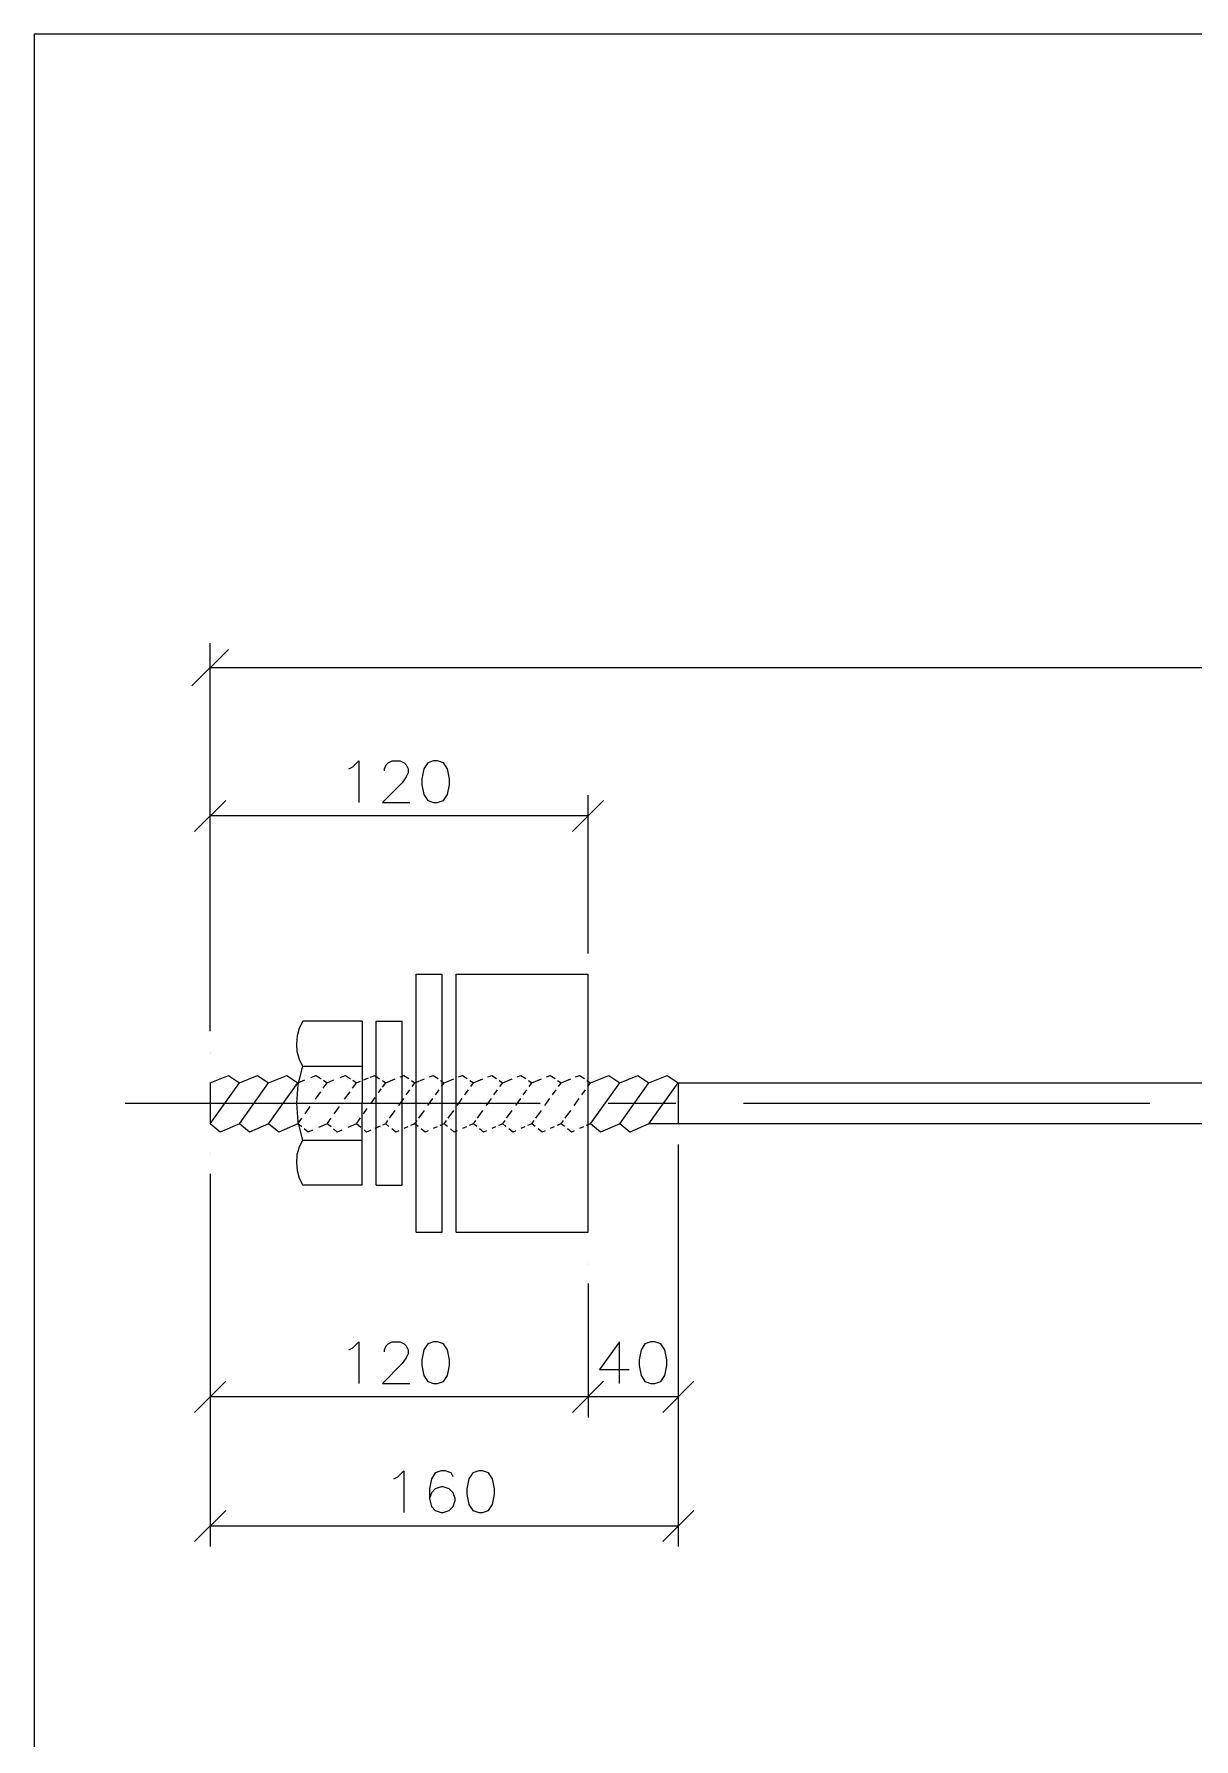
# Model space of a CAD drawing. Header units: millimetres. Extents: x 2 to 579, y 1 to 405.
# Drawn here: x 173.4 to 216.2, y 156.1 to 219 of the extents above; entities that cross this region are included whole.
import ezdxf

# ---------------------------------------------------------------- set-up
doc = ezdxf.new("R2010")
doc.units = ezdxf.units.MM
doc.linetypes.add('XKITLINE00', pattern=[0])
doc.layers.add('GraphicObject', color=6, linetype='Continuous', lineweight=0)
doc.layers.add('LinkedObject', color=7, linetype='Continuous', lineweight=0)

# ---------------------------------------------------------------- blocks, each defined once
blk = doc.blocks.new('*A3')
at = {"layer": 'GraphicObject', "color": 3, "linetype": 'XKITLINE00', "lineweight": 0}
for p, q in [((307.972, 218.994), (173.413, 218.994)), ((173.413, 218.994), (173.413, 80.042))]:
    blk.add_line(p, q, dxfattribs=at)
blk = doc.blocks.new('*A4')
at = {"layer": 'LinkedObject', "color": 1, "linetype": 'XKITLINE00', "lineweight": 0}
for p, q in [((179.913, 182.269), (179.913, 196.506)), ((180.588, 196.281), (179.238, 194.931)), ((302.389, 195.606), (179.913, 195.606)), ((180.487, 190.71), (179.34, 189.563)), ((179.913, 182.186), (179.913, 190.901)), ((193.293, 189.563), (194.441, 190.71)), ((193.867, 185.061), (193.867, 190.901)), ((193.867, 190.136), (179.913, 190.136)), ((197.193, 178.01), (197.193, 163.164)), ((197.193, 177.966), (197.193, 167.927)), ((179.913, 176.93), (179.913, 167.927)), ((179.913, 176.878), (179.913, 163.164)), ((193.867, 172.87), (193.867, 167.927)), ((193.867, 172.818), (193.867, 167.927)), ((180.487, 169.266), (179.34, 168.119)), ((193.867, 168.692), (179.913, 168.692)), ((193.293, 168.119), (194.441, 169.266)), ((194.441, 169.266), (193.293, 168.119)), ((197.193, 168.692), (193.867, 168.692)), ((196.62, 168.119), (197.767, 169.266)), ((180.487, 164.503), (179.34, 163.356)), ((196.62, 163.356), (197.767, 164.503)), ((179.913, 163.929), (197.193, 163.929))]:
    blk.add_line(p, q, dxfattribs=at)
at = {"layer": 'LinkedObject', "color": 7, "linetype": 'XKITLINE00', "lineweight": 0}
for p, q in [((179.913, 195.606), (179.913, 195.606)), ((185.032, 191.872), (185.178, 191.945)), ((185.178, 191.945), (185.397, 192.164)), ((185.397, 192.164), (185.397, 190.634)), ((186.344, 191.872), (186.417, 192.018)), ((186.417, 192.018), (186.49, 192.091)), ((186.49, 192.091), (186.635, 192.164)), ((186.635, 192.164), (186.927, 192.164)), ((186.927, 192.164), (187.072, 192.091)), ((187.072, 192.091), (187.145, 192.018)), ((187.145, 192.018), (187.218, 191.872)), ((187.947, 192.091), (187.801, 191.872)), ((188.165, 192.164), (187.947, 192.091)), ((188.311, 192.164), (188.165, 192.164)), ((188.53, 192.091), (188.311, 192.164)), ((188.675, 191.872), (188.53, 192.091)), ((187, 191.362), (186.271, 190.634)), ((186.344, 191.799), (186.344, 191.872)), ((187.145, 191.581), (187, 191.362)), ((187.218, 191.726), (187.145, 191.581)), ((187.218, 191.872), (187.218, 191.726)), ((187.801, 191.872), (187.728, 191.508)), ((187.728, 191.508), (187.728, 191.289)), ((188.748, 191.508), (188.675, 191.872)), ((188.748, 191.289), (188.748, 191.508)), ((187.728, 191.289), (187.801, 190.925)), ((187.801, 190.925), (187.947, 190.706)), ((187.947, 190.706), (188.165, 190.634)), ((188.311, 190.634), (188.53, 190.706)), ((188.53, 190.706), (188.675, 190.925)), ((188.675, 190.925), (188.748, 191.289)), ((179.913, 190.136), (179.913, 190.136)), ((186.271, 190.634), (187.291, 190.634)), ((188.165, 190.634), (188.311, 190.634)), ((193.867, 184.296), (193.867, 184.296)), ((179.913, 181.421), (179.913, 181.421)), ((179.913, 181.369), (179.913, 181.369)), ((179.913, 180.289), (180.587, 180.558)), ((179.913, 178.775), (180.993, 180.289)), ((179.913, 180.289), (179.913, 178.775)), ((180.587, 180.558), (180.993, 180.289)), ((180.993, 180.289), (181.667, 180.558)), ((180.993, 178.775), (182.073, 180.289)), ((181.667, 180.558), (182.073, 180.289)), ((182.073, 180.289), (182.747, 180.558)), ((182.073, 178.775), (183.153, 180.289)), ((182.747, 180.558), (183.153, 180.289)), ((183.153, 180.289), (183.403, 180.388)), ((183.634, 180.481), (183.827, 180.558)), ((183.827, 180.558), (184.011, 180.436)), ((184.087, 180.083), (184.233, 180.289)), ((184.096, 180.38), (184.233, 180.289)), ((184.233, 180.289), (184.483, 180.388)), ((184.714, 180.481), (184.907, 180.558)), ((184.907, 180.558), (185.091, 180.436)), ((185.167, 180.083), (185.313, 180.289)), ((185.176, 180.38), (185.313, 180.289)), ((185.313, 180.289), (185.46, 180.347)), ((185.583, 180.397), (185.754, 180.465)), ((185.824, 180.493), (185.987, 180.558)), ((185.987, 180.558), (186.17, 180.436)), ((186.124, 179.911), (186.229, 180.059)), ((186.279, 180.364), (186.393, 180.289)), ((186.279, 180.128), (186.393, 180.289)), ((186.393, 180.289), (186.744, 180.429)), ((186.926, 180.502), (187.067, 180.558)), ((187.067, 180.558), (187.248, 180.438)), ((187.151, 179.836), (187.287, 180.027)), ((187.343, 180.375), (187.473, 180.289)), ((187.373, 180.148), (187.473, 180.289)), ((187.473, 180.289), (187.824, 180.429)), ((188.006, 180.502), (188.147, 180.558)), ((188.147, 180.558), (188.328, 180.438)), ((188.231, 179.836), (188.367, 180.027)), ((188.423, 180.375), (188.553, 180.289)), ((188.453, 180.148), (188.553, 180.289)), ((188.553, 180.289), (188.904, 180.429)), ((189.086, 180.502), (189.227, 180.558)), ((189.227, 180.558), (189.408, 180.438)), ((189.311, 179.836), (189.447, 180.027)), ((189.503, 180.375), (189.633, 180.289)), ((189.533, 180.148), (189.633, 180.289)), ((189.633, 180.289), (189.984, 180.429)), ((190.166, 180.502), (190.307, 180.558)), ((190.307, 180.558), (190.488, 180.438)), ((190.391, 179.836), (190.527, 180.027)), ((190.583, 180.375), (190.713, 180.289)), ((190.613, 180.148), (190.713, 180.289)), ((190.713, 180.289), (191.064, 180.429)), ((191.246, 180.502), (191.387, 180.558)), ((191.387, 180.558), (191.568, 180.438)), ((191.471, 179.836), (191.607, 180.027)), ((191.663, 180.375), (191.793, 180.289)), ((191.693, 180.148), (191.793, 180.289)), ((191.793, 180.289), (192.144, 180.429)), ((192.326, 180.502), (192.467, 180.558)), ((192.467, 180.558), (192.648, 180.438)), ((192.551, 179.836), (192.687, 180.027)), ((192.743, 180.375), (192.873, 180.289)), ((192.773, 180.148), (192.873, 180.289)), ((192.873, 180.289), (193.224, 180.429)), ((193.406, 180.502), (193.547, 180.558)), ((193.547, 180.558), (193.728, 180.438)), ((193.631, 179.836), (193.767, 180.027)), ((193.823, 180.375), (193.953, 180.289)), ((193.853, 180.148), (193.953, 180.289)), ((193.953, 180.289), (194.627, 180.558)), ((193.953, 178.775), (195.033, 180.289)), ((194.627, 180.558), (195.033, 180.289)), ((195.033, 180.289), (195.707, 180.558)), ((195.033, 178.775), (196.113, 180.289)), ((195.707, 180.558), (196.113, 180.289)), ((196.113, 180.289), (196.787, 180.558)), ((196.113, 178.775), (197.193, 180.289)), ((196.787, 180.558), (197.193, 180.289)), ((197.193, 180.289), (285.109, 180.289)), ((197.193, 180.289), (197.193, 178.775)), ((183.417, 179.143), (183.603, 179.405)), ((183.797, 179.676), (183.997, 179.957)), ((184.497, 179.143), (184.683, 179.405)), ((184.877, 179.676), (185.077, 179.957)), ((185.853, 179.532), (186, 179.738)), ((186.874, 179.448), (187.06, 179.709)), ((187.954, 179.448), (188.14, 179.709)), ((189.034, 179.448), (189.22, 179.709)), ((190.114, 179.448), (190.3, 179.709)), ((191.194, 179.448), (191.38, 179.709)), ((192.274, 179.448), (192.46, 179.709)), ((193.354, 179.448), (193.54, 179.709)), ((180.288, 178.459), (179.913, 178.775)), ((180.993, 178.775), (180.288, 178.459)), ((181.368, 178.459), (180.993, 178.775)), ((182.073, 178.775), (181.368, 178.459)), ((182.448, 178.459), (182.073, 178.775)), ((183.153, 178.775), (182.448, 178.459)), ((183.153, 178.775), (183.299, 178.978)), ((183.296, 178.654), (183.153, 178.775)), ((184.233, 178.775), (183.913, 178.631)), ((184.233, 178.775), (184.379, 178.978)), ((184.376, 178.654), (184.233, 178.775)), ((185.313, 178.775), (184.993, 178.631)), ((185.313, 178.775), (185.465, 178.987)), ((185.477, 178.637), (185.313, 178.775)), ((185.572, 179.136), (185.711, 179.332)), ((186.393, 178.775), (186.279, 178.723)), ((186.393, 178.775), (186.479, 178.895)), ((186.513, 178.674), (186.393, 178.775)), ((186.539, 178.979), (186.744, 179.266)), ((187.473, 178.775), (187.314, 178.703)), ((187.473, 178.775), (187.559, 178.895)), ((187.593, 178.674), (187.473, 178.775)), ((187.619, 178.979), (187.824, 179.266)), ((188.553, 178.775), (188.394, 178.703)), ((188.553, 178.775), (188.639, 178.895)), ((188.673, 178.674), (188.553, 178.775)), ((188.699, 178.979), (188.904, 179.266)), ((189.633, 178.775), (189.474, 178.703)), ((189.633, 178.775), (189.719, 178.895)), ((189.753, 178.674), (189.633, 178.775)), ((189.779, 178.979), (189.984, 179.266)), ((190.713, 178.775), (190.554, 178.703)), ((190.713, 178.775), (190.799, 178.895)), ((190.833, 178.674), (190.713, 178.775)), ((190.859, 178.979), (191.064, 179.266)), ((191.793, 178.775), (191.634, 178.703)), ((191.793, 178.775), (191.879, 178.895)), ((191.913, 178.674), (191.793, 178.775)), ((191.939, 178.979), (192.144, 179.266)), ((192.873, 178.775), (192.714, 178.703)), ((192.873, 178.775), (192.959, 178.895)), ((192.993, 178.674), (192.873, 178.775)), ((193.019, 178.979), (193.224, 179.266)), ((193.953, 178.775), (193.794, 178.703)), ((193.953, 178.775), (194.039, 178.895)), ((194.328, 178.459), (193.953, 178.775)), ((195.033, 178.775), (194.328, 178.459)), ((195.408, 178.459), (195.033, 178.775)), ((196.113, 178.775), (195.408, 178.459)), ((285.109, 178.775), (196.113, 178.775)), ((197.193, 178.775), (197.193, 178.775)), ((197.193, 178.731), (197.193, 178.731)), ((183.528, 178.459), (183.382, 178.582)), ((183.695, 178.534), (183.528, 178.459)), ((184.608, 178.459), (184.462, 178.582)), ((184.775, 178.534), (184.608, 178.459)), ((185.688, 178.459), (185.599, 178.534)), ((185.847, 178.53), (185.688, 178.459)), ((186.187, 178.682), (185.999, 178.598)), ((186.768, 178.459), (186.623, 178.581)), ((186.878, 178.509), (186.768, 178.459)), ((187.214, 178.659), (187.068, 178.593)), ((187.848, 178.459), (187.703, 178.581)), ((187.958, 178.509), (187.848, 178.459)), ((188.294, 178.659), (188.148, 178.593)), ((188.928, 178.459), (188.783, 178.581)), ((189.038, 178.509), (188.928, 178.459)), ((189.374, 178.659), (189.228, 178.593)), ((190.008, 178.459), (189.863, 178.581)), ((190.118, 178.509), (190.008, 178.459)), ((190.454, 178.659), (190.308, 178.593)), ((191.088, 178.459), (190.943, 178.581)), ((191.198, 178.509), (191.088, 178.459)), ((191.534, 178.659), (191.388, 178.593)), ((192.168, 178.459), (192.023, 178.581)), ((192.278, 178.509), (192.168, 178.459)), ((192.614, 178.659), (192.468, 178.593)), ((193.248, 178.459), (193.103, 178.581)), ((193.358, 178.509), (193.248, 178.459)), ((193.694, 178.659), (193.548, 178.593)), ((179.913, 177.695), (179.913, 177.695)), ((179.913, 177.643), (179.913, 177.643)), ((193.867, 173.635), (193.867, 173.635)), ((193.867, 173.583), (193.867, 173.583)), ((185.178, 170.501), (185.397, 170.72)), ((185.397, 170.72), (185.397, 169.19)), ((186.344, 170.428), (186.417, 170.574)), ((186.417, 170.574), (186.49, 170.647)), ((186.49, 170.647), (186.635, 170.72)), ((186.635, 170.72), (186.927, 170.72)), ((186.927, 170.72), (187.072, 170.647)), ((187.072, 170.647), (187.145, 170.574)), ((187.145, 170.574), (187.218, 170.428)), ((187.947, 170.647), (187.801, 170.428)), ((188.165, 170.72), (187.947, 170.647)), ((188.311, 170.72), (188.165, 170.72)), ((188.53, 170.647), (188.311, 170.72)), ((188.675, 170.428), (188.53, 170.647)), ((195.02, 170.72), (194.292, 169.7)), ((195.02, 169.19), (195.02, 170.72)), ((195.967, 170.647), (195.822, 170.428)), ((196.186, 170.72), (195.967, 170.647)), ((196.332, 170.72), (196.186, 170.72)), ((196.55, 170.647), (196.332, 170.72)), ((196.696, 170.428), (196.55, 170.647)), ((185.032, 170.428), (185.178, 170.501)), ((187, 169.918), (186.271, 169.19)), ((186.344, 170.355), (186.344, 170.428)), ((187.145, 170.137), (187, 169.918)), ((187.218, 170.283), (187.145, 170.137)), ((187.218, 170.428), (187.218, 170.283)), ((187.801, 170.428), (187.728, 170.064)), ((187.728, 170.064), (187.728, 169.845)), ((188.748, 170.064), (188.675, 170.428)), ((188.748, 169.845), (188.748, 170.064)), ((195.822, 170.428), (195.749, 170.064)), ((195.749, 170.064), (195.749, 169.845)), ((196.769, 170.064), (196.696, 170.428)), ((196.769, 169.845), (196.769, 170.064)), ((187.728, 169.845), (187.801, 169.481)), ((187.801, 169.481), (187.947, 169.263)), ((188.53, 169.263), (188.675, 169.481)), ((188.675, 169.481), (188.748, 169.845)), ((194.292, 169.7), (195.385, 169.7)), ((195.749, 169.845), (195.822, 169.481)), ((195.822, 169.481), (195.967, 169.263)), ((196.55, 169.263), (196.696, 169.481)), ((196.696, 169.481), (196.769, 169.845)), ((179.913, 168.692), (179.913, 168.692)), ((186.271, 169.19), (187.291, 169.19)), ((187.947, 169.263), (188.165, 169.19)), ((188.165, 169.19), (188.311, 169.19)), ((188.311, 169.19), (188.53, 169.263)), ((193.867, 168.692), (193.867, 168.692)), ((195.967, 169.263), (196.186, 169.19)), ((196.186, 169.19), (196.332, 169.19)), ((196.332, 169.19), (196.55, 169.263)), ((186.696, 165.665), (186.841, 165.738)), ((186.841, 165.738), (187.06, 165.957)), ((187.06, 165.957), (187.06, 164.427)), ((188.08, 165.665), (188.007, 165.301)), ((188.226, 165.884), (188.08, 165.665)), ((188.444, 165.957), (188.226, 165.884)), ((188.59, 165.957), (188.444, 165.957)), ((188.808, 165.884), (188.59, 165.957)), ((188.881, 165.738), (188.808, 165.884)), ((189.464, 165.665), (189.391, 165.301)), ((189.61, 165.884), (189.464, 165.665)), ((189.828, 165.957), (189.61, 165.884)), ((189.974, 165.957), (189.828, 165.957)), ((190.193, 165.884), (189.974, 165.957)), ((190.338, 165.665), (190.193, 165.884)), ((190.411, 165.301), (190.338, 165.665)), ((188.007, 165.301), (188.007, 164.937)), ((188.08, 165.155), (188.007, 164.937)), ((188.007, 164.937), (188.08, 164.645)), ((188.226, 165.301), (188.08, 165.155)), ((188.444, 165.374), (188.226, 165.301)), ((188.517, 165.374), (188.444, 165.374)), ((188.736, 165.301), (188.517, 165.374)), ((188.881, 165.155), (188.736, 165.301)), ((188.954, 164.937), (188.881, 165.155)), ((188.954, 164.864), (188.954, 164.937)), ((189.391, 165.301), (189.391, 165.082)), ((189.391, 165.082), (189.464, 164.718)), ((190.338, 164.718), (190.411, 165.082)), ((190.411, 165.082), (190.411, 165.301)), ((188.08, 164.645), (188.226, 164.499)), ((188.226, 164.499), (188.444, 164.427)), ((188.444, 164.427), (188.517, 164.427)), ((188.517, 164.427), (188.736, 164.499)), ((188.736, 164.499), (188.881, 164.645)), ((188.881, 164.645), (188.954, 164.864)), ((189.464, 164.718), (189.61, 164.499)), ((189.61, 164.499), (189.828, 164.427)), ((189.828, 164.427), (189.974, 164.427)), ((189.974, 164.427), (190.193, 164.499)), ((190.193, 164.499), (190.338, 164.718)), ((197.193, 163.929), (197.193, 163.929))]:
    blk.add_line(p, q, dxfattribs=at)
at = {"layer": 'LinkedObject', "color": 6, "linetype": 'XKITLINE00', "lineweight": 0}
for p, q in [((187.524, 184.296), (188.483, 184.296)), ((187.524, 174.767), (187.524, 184.296)), ((188.483, 174.767), (188.483, 184.296)), ((189.001, 184.296), (193.867, 184.296)), ((189.001, 174.767), (189.001, 184.296)), ((193.867, 174.767), (193.867, 184.296)), ((183.336, 182.556), (183.205, 182.296)), ((185.528, 182.556), (183.336, 182.556)), ((185.528, 182.556), (185.528, 179.532)), ((186.046, 176.507), (186.046, 182.556)), ((186.046, 182.556), (187.005, 182.556)), ((187.005, 176.507), (187.005, 182.556)), ((183.124, 182.017), (183.095, 181.727)), ((183.205, 182.296), (183.124, 182.017)), ((183.095, 181.727), (183.118, 181.437)), ((183.118, 181.437), (183.194, 181.157)), ((183.318, 180.894), (183.152, 180.222)), ((183.194, 181.157), (183.318, 180.894)), ((183.318, 180.894), (185.528, 180.894)), ((183.152, 180.222), (183.096, 179.532)), ((176.777, 179.532), (192.103, 179.532)), ((183.096, 179.532), (183.152, 178.842)), ((185.528, 176.507), (185.528, 179.532)), ((194.603, 179.532), (197.103, 179.532)), ((199.603, 179.532), (214.603, 179.532)), ((183.152, 178.842), (183.318, 178.169)), ((183.318, 178.169), (183.194, 177.907)), ((183.318, 178.169), (185.528, 178.169)), ((183.118, 177.626), (183.095, 177.336)), ((183.194, 177.907), (183.118, 177.626)), ((183.095, 177.336), (183.124, 177.046)), ((183.124, 177.046), (183.205, 176.767)), ((183.205, 176.767), (183.336, 176.507)), ((185.528, 176.507), (183.336, 176.507)), ((186.046, 176.507), (187.005, 176.507)), ((187.524, 174.767), (188.483, 174.767)), ((189.001, 174.767), (193.867, 174.767))]:
    blk.add_line(p, q, dxfattribs=at)

msp = doc.modelspace()

# ---------------------------------------------------------------- block references
at = {"lineweight": 0}
for name in ['*A3', '*A4']:
    msp.add_blockref(name, (0, 0), dxfattribs=at)

doc.saveas('drawing.dxf')
